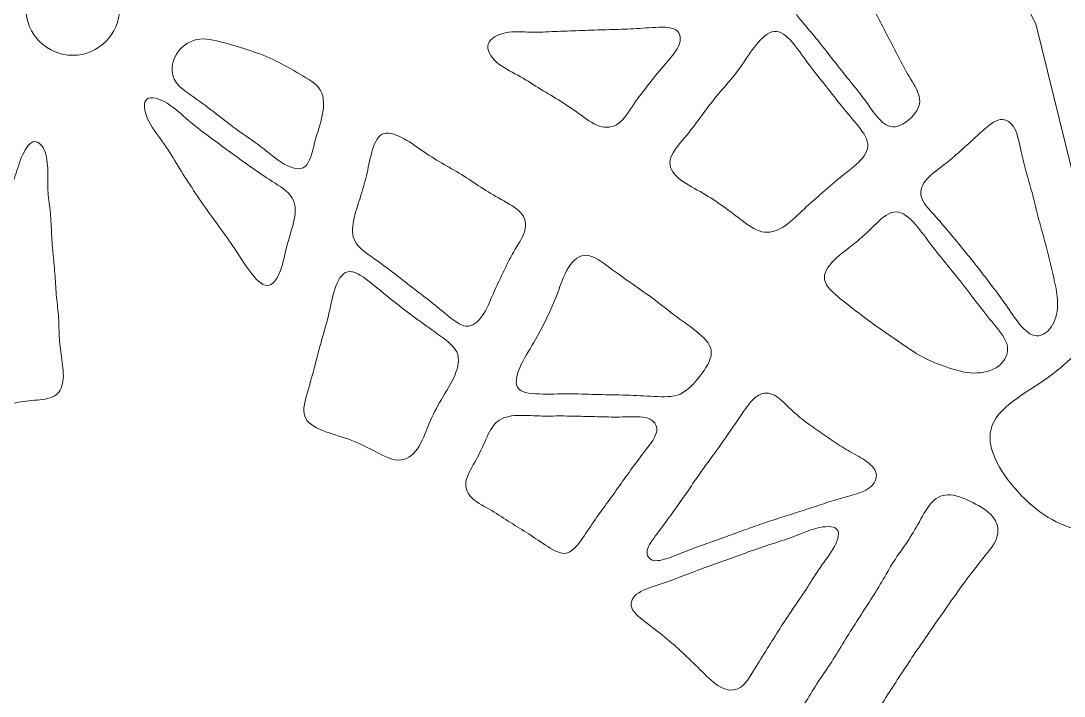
# Model space of a CAD drawing. Header units: inches. Extents: x 36 to 189, y -75 to 56.
# Drawn here: x 111.2 to 120.62, y -23.64 to -17.54 of the extents above; entities that cross this region are included whole.
import ezdxf

# ---------------------------------------------------------------- set-up
doc = ezdxf.new("R2010")
doc.units = ezdxf.units.IN
for name, color, linetype, lineweight in [('01_ORIGINAL_CAD', 7, 'CONTINUOUS', 20), ('10_EXTENSION_MASSES', 7, 'CONTINUOUS', 15), ('11_NODAL_COURTS', 7, 'CONTINUOUS', 15), ('15_NEIGHBOURHOOD_CIRCULATION', 7, 'CONTINUOUS', 13)]:
    doc.layers.add(name, color=color, linetype=linetype, lineweight=lineweight)

# ---------------------------------------------------------------- blocks, each defined once
blk = doc.blocks.new('OPTION_05_SAND_DOLLAR')
at = {"layer": '01_ORIGINAL_CAD'}
blk.add_lwpolyline([(53.6498, 30.945, -0.14301), (60.2429, 31.6303, -0.286424), (65.3601, 28.4306), (66.4807, 23.8898, -0.272091), (64.8996, 18.9541), (63.6613, 17.5325)], format="xyb", dxfattribs=at)
at = {"layer": '10_EXTENSION_MASSES'}
for points, knots in [([(63.1815, 28.5664), (63.1677, 28.6222), (63.1906, 28.6784), (63.2282, 28.7312), (63.2658, 28.784), (63.318, 28.8334), (63.365, 28.8911), (63.4119, 28.9489), (63.4537, 29.0151), (63.5009, 29.0412), (63.548, 29.0673), (63.6004, 29.0533), (63.6421, 29.01), (63.6837, 28.9666), (63.7146, 28.8938), (63.7467, 28.8292), (63.7787, 28.7645), (63.8119, 28.7079), (63.845, 28.6501), (63.8781, 28.5922), (63.911, 28.5331), (63.9432, 28.4734), (63.9753, 28.4137), (64.0067, 28.3534), (64.0378, 28.2934), (64.0688, 28.2333), (64.0995, 28.1734), (64.1309, 28.1138), (64.1622, 28.0541), (64.1943, 27.9947), (64.2304, 27.9339), (64.2666, 27.8731), (64.3067, 27.8111), (64.3123, 27.7521), (64.3178, 27.6931), (64.2886, 27.6372), (64.2411, 27.5888), (64.1935, 27.5404), (64.1274, 27.4995), (64.0711, 27.5007), (64.0148, 27.5019), (63.9683, 27.5453), (63.9251, 27.5972), (63.8819, 27.6492), (63.8421, 27.7098), (63.801, 27.7656), (63.7599, 27.8213), (63.7174, 27.8722), (63.6751, 27.9244), (63.6328, 27.9765), (63.5905, 28.0299), (63.5489, 28.0833), (63.5073, 28.1366), (63.4663, 28.19), (63.4244, 28.2426), (63.3824, 28.2953), (63.3396, 28.3474), (63.2928, 28.4012), (63.2461, 28.455), (63.1954, 28.5105), (63.1815, 28.5664)], [0, 0, 0, 0, 0.05, 0.05, 0.05, 0.1, 0.1, 0.1, 0.15, 0.15, 0.15, 0.2, 0.2, 0.2, 0.25, 0.25, 0.25, 0.3, 0.3, 0.3, 0.35, 0.35, 0.35, 0.4, 0.4, 0.4, 0.45, 0.45, 0.45, 0.5, 0.5, 0.5, 0.55, 0.55, 0.55, 0.6, 0.6, 0.6, 0.65, 0.65, 0.65, 0.7, 0.7, 0.7, 0.75, 0.75, 0.75, 0.8, 0.8, 0.8, 0.85, 0.85, 0.85, 0.9, 0.9, 0.9, 0.95, 0.95, 0.95, 1, 1, 1, 1]), ([(60.4937, 28.0851), (60.4394, 28.1338), (60.4028, 28.1981), (60.4184, 28.2484), (60.4341, 28.2987), (60.5021, 28.3351), (60.5754, 28.3498), (60.6487, 28.3646), (60.7273, 28.3577), (60.8022, 28.3561), (60.8771, 28.3545), (60.9483, 28.3582), (61.0205, 28.3614), (61.0927, 28.3646), (61.166, 28.3673), (61.2392, 28.3699), (61.3125, 28.3725), (61.3858, 28.3751), (61.4586, 28.3771), (61.5314, 28.379), (61.6037, 28.3802), (61.676, 28.3837), (61.7484, 28.3871), (61.8208, 28.3928), (61.9002, 28.3974), (61.9795, 28.402), (62.0659, 28.4055), (62.1116, 28.3774), (62.1573, 28.3494), (62.1623, 28.2897), (62.1356, 28.2291), (62.1088, 28.1685), (62.0503, 28.1069), (61.9997, 28.0487), (61.9491, 27.9906), (61.9066, 27.9358), (61.8632, 27.8806), (61.8198, 27.8253), (61.7755, 27.7696), (61.7328, 27.7065), (61.69, 27.6433), (61.6488, 27.5727), (61.5973, 27.5337), (61.5458, 27.4947), (61.484, 27.4873), (61.4213, 27.5082), (61.3586, 27.5291), (61.295, 27.5782), (61.2337, 27.6226), (61.1724, 27.6669), (61.1134, 27.7065), (61.0525, 27.7442), (60.9917, 27.7819), (60.9289, 27.8179), (60.8684, 27.8552), (60.8079, 27.8926), (60.7496, 27.9314), (60.6846, 27.9673), (60.6197, 28.0033), (60.5479, 28.0364), (60.4937, 28.0851)], [0, 0, 0, 0, 0.05, 0.05, 0.05, 0.1, 0.1, 0.1, 0.15, 0.15, 0.15, 0.2, 0.2, 0.2, 0.25, 0.25, 0.25, 0.3, 0.3, 0.3, 0.35, 0.35, 0.35, 0.4, 0.4, 0.4, 0.45, 0.45, 0.45, 0.5, 0.5, 0.5, 0.55, 0.55, 0.55, 0.6, 0.6, 0.6, 0.65, 0.65, 0.65, 0.7, 0.7, 0.7, 0.75, 0.75, 0.75, 0.8, 0.8, 0.8, 0.85, 0.85, 0.85, 0.9, 0.9, 0.9, 0.95, 0.95, 0.95, 1, 1, 1, 1]), ([(62.0594, 27.2006), (62.0696, 27.2597), (62.1235, 27.3212), (62.1733, 27.3811), (62.2232, 27.4409), (62.269, 27.4991), (62.3129, 27.558), (62.3567, 27.6169), (62.3986, 27.6766), (62.4448, 27.7342), (62.4909, 27.7918), (62.5413, 27.8474), (62.5884, 27.9037), (62.6355, 27.96), (62.6792, 28.017), (62.722, 28.0793), (62.7649, 28.1415), (62.8069, 28.2089), (62.8571, 28.2654), (62.9073, 28.3218), (62.9657, 28.3673), (63.0218, 28.3625), (63.0779, 28.3578), (63.1317, 28.3028), (63.1804, 28.2428), (63.2291, 28.1829), (63.2728, 28.1179), (63.3179, 28.0572), (63.363, 27.9965), (63.4097, 27.94), (63.4553, 27.8825), (63.501, 27.8249), (63.5456, 27.7662), (63.5926, 27.7081), (63.6395, 27.65), (63.6888, 27.5925), (63.7385, 27.532), (63.7881, 27.4714), (63.8383, 27.408), (63.8444, 27.3479), (63.8505, 27.2878), (63.8126, 27.2311), (63.7609, 27.1796), (63.7092, 27.1281), (63.6438, 27.0818), (63.584, 27.0347), (63.5242, 26.9875), (63.4701, 26.9394), (63.4157, 26.8911), (63.3612, 26.8429), (63.3065, 26.7944), (63.2513, 26.7422), (63.1961, 26.69), (63.1405, 26.6341), (63.0794, 26.5966), (63.0183, 26.5591), (62.9517, 26.5402), (62.887, 26.5548), (62.8223, 26.5695), (62.7595, 26.6178), (62.6984, 26.6644), (62.6373, 26.711), (62.578, 26.7558), (62.5181, 26.7978), (62.4582, 26.8397), (62.3978, 26.8788), (62.3308, 26.9167), (62.2637, 26.9546), (62.1899, 26.9914), (62.1363, 27.0381), (62.0827, 27.0848), (62.0492, 27.1415), (62.0594, 27.2006)], [0, 0, 0, 0, 0.041667, 0.041667, 0.041667, 0.083333, 0.083333, 0.083333, 0.125, 0.125, 0.125, 0.166667, 0.166667, 0.166667, 0.208333, 0.208333, 0.208333, 0.25, 0.25, 0.25, 0.291667, 0.291667, 0.291667, 0.333333, 0.333333, 0.333333, 0.375, 0.375, 0.375, 0.416667, 0.416667, 0.416667, 0.458333, 0.458333, 0.458333, 0.5, 0.5, 0.5, 0.541667, 0.541667, 0.541667, 0.583333, 0.583333, 0.583333, 0.625, 0.625, 0.625, 0.666667, 0.666667, 0.666667, 0.708333, 0.708333, 0.708333, 0.75, 0.75, 0.75, 0.791667, 0.791667, 0.791667, 0.833333, 0.833333, 0.833333, 0.875, 0.875, 0.875, 0.916667, 0.916667, 0.916667, 0.958333, 0.958333, 0.958333, 1, 1, 1, 1]), ([(57.5835, 27.9305), (57.5511, 27.9965), (57.5612, 28.0806), (57.6005, 28.1496), (57.6399, 28.2185), (57.7085, 28.2724), (57.7855, 28.2886), (57.8625, 28.3048), (57.9478, 28.2833), (58.0301, 28.261), (58.1125, 28.2386), (58.1918, 28.2154), (58.2698, 28.1893), (58.3478, 28.1632), (58.4244, 28.1342), (58.4984, 28.0983), (58.5724, 28.0623), (58.6438, 28.0195), (58.7177, 27.9767), (58.7917, 27.934), (58.8683, 27.8913), (58.9045, 27.8298), (58.9408, 27.7683), (58.9368, 27.6878), (58.9203, 27.6069), (58.9038, 27.5261), (58.8747, 27.4447), (58.8513, 27.3578), (58.828, 27.2709), (58.8104, 27.1784), (58.7653, 27.1418), (58.7202, 27.1053), (58.6476, 27.1248), (58.5763, 27.1656), (58.5051, 27.2064), (58.4352, 27.2687), (58.3665, 27.3217), (58.2978, 27.3747), (58.2302, 27.4184), (58.1636, 27.4661), (58.0969, 27.5137), (58.0312, 27.5653), (57.965, 27.6164), (57.8989, 27.6674), (57.8323, 27.7181), (57.7616, 27.7674), (57.6908, 27.8166), (57.616, 27.8645), (57.5835, 27.9305)], [0, 0, 0, 0, 0.0625, 0.0625, 0.0625, 0.125, 0.125, 0.125, 0.1875, 0.1875, 0.1875, 0.25, 0.25, 0.25, 0.3125, 0.3125, 0.3125, 0.375, 0.375, 0.375, 0.4375, 0.4375, 0.4375, 0.5, 0.5, 0.5, 0.5625, 0.5625, 0.5625, 0.625, 0.625, 0.625, 0.6875, 0.6875, 0.6875, 0.75, 0.75, 0.75, 0.8125, 0.8125, 0.8125, 0.875, 0.875, 0.875, 0.9375, 0.9375, 0.9375, 1, 1, 1, 1]), ([(57.3381, 27.7515), (57.3726, 27.7788), (57.4504, 27.7552), (57.5199, 27.7136), (57.5894, 27.6719), (57.6507, 27.6122), (57.7116, 27.5597), (57.7724, 27.5072), (57.8328, 27.4621), (57.8946, 27.4162), (57.9565, 27.3703), (58.0198, 27.3236), (58.0828, 27.2776), (58.1458, 27.2316), (58.2086, 27.1862), (58.2722, 27.1413), (58.3358, 27.0965), (58.4002, 27.0521), (58.4685, 27.0084), (58.5368, 26.9647), (58.6089, 26.9215), (58.6451, 26.8644), (58.6812, 26.8073), (58.6813, 26.7363), (58.6671, 26.6636), (58.653, 26.591), (58.6246, 26.5167), (58.6038, 26.4379), (58.583, 26.3592), (58.5698, 26.2759), (58.5423, 26.2031), (58.5149, 26.1303), (58.4731, 26.0681), (58.4233, 26.0682), (58.3735, 26.0684), (58.3156, 26.1309), (58.2657, 26.1974), (58.2159, 26.2639), (58.1742, 26.3343), (58.1307, 26.4001), (58.0871, 26.4659), (58.0417, 26.527), (57.9962, 26.5895), (57.9507, 26.652), (57.9051, 26.7158), (57.8603, 26.7798), (57.8155, 26.8439), (57.7714, 26.9082), (57.7287, 26.9736), (57.6859, 27.039), (57.6445, 27.1056), (57.6042, 27.1711), (57.5639, 27.2365), (57.5248, 27.3008), (57.4778, 27.3668), (57.4308, 27.4327), (57.376, 27.5005), (57.3441, 27.5733), (57.3123, 27.6462), (57.3036, 27.7242), (57.3381, 27.7515)], [0, 0, 0, 0, 0.05, 0.05, 0.05, 0.1, 0.1, 0.1, 0.15, 0.15, 0.15, 0.2, 0.2, 0.2, 0.25, 0.25, 0.25, 0.3, 0.3, 0.3, 0.35, 0.35, 0.35, 0.4, 0.4, 0.4, 0.45, 0.45, 0.45, 0.5, 0.5, 0.5, 0.55, 0.55, 0.55, 0.6, 0.6, 0.6, 0.65, 0.65, 0.65, 0.7, 0.7, 0.7, 0.75, 0.75, 0.75, 0.8, 0.8, 0.8, 0.85, 0.85, 0.85, 0.9, 0.9, 0.9, 0.95, 0.95, 0.95, 1, 1, 1, 1]), ([(64.3274, 26.8726), (64.3131, 26.9285), (64.337, 26.9836), (64.3805, 27.0324), (64.4241, 27.0811), (64.4873, 27.1235), (64.5437, 27.1671), (64.6001, 27.2107), (64.6495, 27.2556), (64.6995, 27.3006), (64.7495, 27.3456), (64.7999, 27.3907), (64.8543, 27.4405), (64.9087, 27.4904), (64.967, 27.5449), (65.0211, 27.5614), (65.0752, 27.5778), (65.1252, 27.5561), (65.1582, 27.5061), (65.1913, 27.4561), (65.2074, 27.3777), (65.2229, 27.306), (65.2385, 27.2342), (65.2534, 27.1691), (65.271, 27.104), (65.2887, 27.0388), (65.3091, 26.9737), (65.3269, 26.9079), (65.3447, 26.8421), (65.3599, 26.7756), (65.3768, 26.7096), (65.3937, 26.6435), (65.4123, 26.5777), (65.4304, 26.5117), (65.4485, 26.4458), (65.466, 26.3797), (65.4822, 26.3134), (65.4984, 26.2472), (65.5133, 26.1808), (65.528, 26.1149), (65.5426, 26.0491), (65.5569, 25.9839), (65.5578, 25.9145), (65.5586, 25.8451), (65.546, 25.7714), (65.5121, 25.7129), (65.4782, 25.6543), (65.4232, 25.6109), (65.3689, 25.6135), (65.3146, 25.6162), (65.2611, 25.6648), (65.2154, 25.7201), (65.1697, 25.7753), (65.1318, 25.8372), (65.0919, 25.8948), (65.052, 25.9525), (65.0102, 26.006), (64.9686, 26.0605), (64.9269, 26.115), (64.8854, 26.1705), (64.8428, 26.2251), (64.8001, 26.2797), (64.7562, 26.3334), (64.7128, 26.3869), (64.6693, 26.4403), (64.6262, 26.4936), (64.5819, 26.5463), (64.5376, 26.599), (64.4921, 26.6512), (64.4432, 26.7056), (64.3942, 26.7601), (64.3417, 26.8167), (64.3274, 26.8726)], [0, 0, 0, 0, 0.041667, 0.041667, 0.041667, 0.083333, 0.083333, 0.083333, 0.125, 0.125, 0.125, 0.166667, 0.166667, 0.166667, 0.208333, 0.208333, 0.208333, 0.25, 0.25, 0.25, 0.291667, 0.291667, 0.291667, 0.333333, 0.333333, 0.333333, 0.375, 0.375, 0.375, 0.416667, 0.416667, 0.416667, 0.458333, 0.458333, 0.458333, 0.5, 0.5, 0.5, 0.541667, 0.541667, 0.541667, 0.583333, 0.583333, 0.583333, 0.625, 0.625, 0.625, 0.666667, 0.666667, 0.666667, 0.708333, 0.708333, 0.708333, 0.75, 0.75, 0.75, 0.791667, 0.791667, 0.791667, 0.833333, 0.833333, 0.833333, 0.875, 0.875, 0.875, 0.916667, 0.916667, 0.916667, 0.958333, 0.958333, 0.958333, 1, 1, 1, 1]), ([(59.217, 26.4662), (59.1875, 26.5204), (59.1899, 26.5859), (59.2029, 26.6536), (59.216, 26.7213), (59.2399, 26.7912), (59.2615, 26.8586), (59.2831, 26.9261), (59.3024, 26.991), (59.3186, 27.0597), (59.3349, 27.1283), (59.3479, 27.2007), (59.3675, 27.2711), (59.387, 27.3415), (59.413, 27.4099), (59.4596, 27.434), (59.5061, 27.4582), (59.5731, 27.4381), (59.6368, 27.4055), (59.7006, 27.3729), (59.7611, 27.3278), (59.8203, 27.2871), (59.8795, 27.2464), (59.9374, 27.21), (59.9969, 27.175), (60.0565, 27.1399), (60.1178, 27.1061), (60.1774, 27.0695), (60.237, 27.0329), (60.2949, 26.9935), (60.353, 26.9556), (60.4111, 26.9178), (60.4694, 26.8815), (60.5338, 26.8455), (60.5981, 26.8095), (60.6685, 26.7738), (60.7101, 26.7273), (60.7517, 26.6807), (60.7647, 26.6233), (60.7482, 26.5621), (60.7317, 26.501), (60.6859, 26.436), (60.6481, 26.3719), (60.6103, 26.3078), (60.5805, 26.2446), (60.5507, 26.1823), (60.5208, 26.1199), (60.4909, 26.0585), (60.4617, 25.9912), (60.4325, 25.9238), (60.4041, 25.8506), (60.3649, 25.7942), (60.3257, 25.7378), (60.2757, 25.6982), (60.2201, 25.7027), (60.1645, 25.7072), (60.1033, 25.7559), (60.0452, 25.8034), (59.9872, 25.851), (59.9322, 25.8974), (59.8766, 25.9414), (59.8209, 25.9855), (59.7646, 26.027), (59.7089, 26.0698), (59.6532, 26.1126), (59.5981, 26.1565), (59.5416, 26.1995), (59.485, 26.2425), (59.4269, 26.2844), (59.3673, 26.3268), (59.3076, 26.3692), (59.2464, 26.412), (59.217, 26.4662)], [0, 0, 0, 0, 0.041667, 0.041667, 0.041667, 0.083333, 0.083333, 0.083333, 0.125, 0.125, 0.125, 0.166667, 0.166667, 0.166667, 0.208333, 0.208333, 0.208333, 0.25, 0.25, 0.25, 0.291667, 0.291667, 0.291667, 0.333333, 0.333333, 0.333333, 0.375, 0.375, 0.375, 0.416667, 0.416667, 0.416667, 0.458333, 0.458333, 0.458333, 0.5, 0.5, 0.5, 0.541667, 0.541667, 0.541667, 0.583333, 0.583333, 0.583333, 0.625, 0.625, 0.625, 0.666667, 0.666667, 0.666667, 0.708333, 0.708333, 0.708333, 0.75, 0.75, 0.75, 0.791667, 0.791667, 0.791667, 0.833333, 0.833333, 0.833333, 0.875, 0.875, 0.875, 0.916667, 0.916667, 0.916667, 0.958333, 0.958333, 0.958333, 1, 1, 1, 1]), ([(55.5824, 24.9016), (55.5372, 24.9176), (55.5157, 24.9654), (55.5176, 25.0235), (55.5194, 25.0816), (55.5447, 25.1499), (55.566, 25.2143), (55.5873, 25.2787), (55.6048, 25.3391), (55.6217, 25.3999), (55.6386, 25.4607), (55.6549, 25.5219), (55.6717, 25.5833), (55.6884, 25.6447), (55.7054, 25.7063), (55.7225, 25.7678), (55.7395, 25.8293), (55.7566, 25.8907), (55.7748, 25.9517), (55.793, 26.0128), (55.8124, 26.0735), (55.8321, 26.1341), (55.8518, 26.1947), (55.8719, 26.2552), (55.8916, 26.3158), (55.9114, 26.3764), (55.9309, 26.4371), (55.9507, 26.4977), (55.9705, 26.5583), (55.9905, 26.6188), (56.0117, 26.6791), (56.0329, 26.7393), (56.0551, 26.7992), (56.0774, 26.8582), (56.0996, 26.9173), (56.1218, 26.9754), (56.1419, 27.0371), (56.1621, 27.0988), (56.1801, 27.164), (56.2066, 27.2269), (56.2332, 27.2898), (56.2683, 27.3504), (56.3065, 27.3645), (56.3447, 27.3786), (56.3861, 27.3461), (56.4101, 27.2934), (56.4341, 27.2407), (56.4407, 27.1677), (56.4426, 27.0998), (56.4446, 27.0319), (56.4419, 26.969), (56.4456, 26.9067), (56.4494, 26.8444), (56.4596, 26.7828), (56.4657, 26.7201), (56.4718, 26.6575), (56.4738, 26.5939), (56.4773, 26.5307), (56.4808, 26.4675), (56.4859, 26.4047), (56.4916, 26.3421), (56.4974, 26.2794), (56.5038, 26.2168), (56.5084, 26.1539), (56.513, 26.091), (56.5157, 26.0278), (56.5215, 25.965), (56.5273, 25.9023), (56.5362, 25.8401), (56.5401, 25.7771), (56.544, 25.7142), (56.543, 25.6505), (56.5474, 25.5882), (56.5518, 25.5258), (56.5615, 25.4647), (56.5705, 25.3993), (56.5795, 25.334), (56.5879, 25.2644), (56.5798, 25.205), (56.5717, 25.1457), (56.5471, 25.0967), (56.5009, 25.0701), (56.4547, 25.0434), (56.3868, 25.0391), (56.3214, 25.0326), (56.2559, 25.0261), (56.1928, 25.0175), (56.1312, 25.0074), (56.0696, 24.9973), (56.0096, 24.9858), (55.9489, 24.9706), (55.8882, 24.9553), (55.8267, 24.9362), (55.7616, 24.9188), (55.6964, 24.9014), (55.6276, 24.8856), (55.5824, 24.9016)], [0, 0, 0, 0, 0.03125, 0.03125, 0.03125, 0.0625, 0.0625, 0.0625, 0.09375, 0.09375, 0.09375, 0.125, 0.125, 0.125, 0.15625, 0.15625, 0.15625, 0.1875, 0.1875, 0.1875, 0.21875, 0.21875, 0.21875, 0.25, 0.25, 0.25, 0.28125, 0.28125, 0.28125, 0.3125, 0.3125, 0.3125, 0.34375, 0.34375, 0.34375, 0.375, 0.375, 0.375, 0.40625, 0.40625, 0.40625, 0.4375, 0.4375, 0.4375, 0.46875, 0.46875, 0.46875, 0.5, 0.5, 0.5, 0.53125, 0.53125, 0.53125, 0.5625, 0.5625, 0.5625, 0.59375, 0.59375, 0.59375, 0.625, 0.625, 0.625, 0.65625, 0.65625, 0.65625, 0.6875, 0.6875, 0.6875, 0.71875, 0.71875, 0.71875, 0.75, 0.75, 0.75, 0.78125, 0.78125, 0.78125, 0.8125, 0.8125, 0.8125, 0.84375, 0.84375, 0.84375, 0.875, 0.875, 0.875, 0.90625, 0.90625, 0.90625, 0.9375, 0.9375, 0.9375, 0.96875, 0.96875, 0.96875, 1, 1, 1, 1]), ([(63.4546, 26.1199), (63.443, 26.179), (63.4839, 26.2414), (63.5388, 26.2961), (63.5936, 26.3508), (63.6625, 26.3977), (63.7245, 26.4478), (63.7865, 26.4979), (63.8416, 26.5512), (63.8999, 26.6075), (63.9583, 26.6639), (64.0199, 26.7232), (64.0803, 26.732), (64.1407, 26.7408), (64.1999, 26.699), (64.2535, 26.6429), (64.3071, 26.5869), (64.3551, 26.5165), (64.4034, 26.4521), (64.4517, 26.3878), (64.5004, 26.3294), (64.5492, 26.2695), (64.5981, 26.2097), (64.6472, 26.1483), (64.6954, 26.0869), (64.7436, 26.0255), (64.7909, 25.964), (64.8384, 25.9025), (64.8859, 25.841), (64.9337, 25.7794), (64.9855, 25.7159), (65.0372, 25.6524), (65.093, 25.5869), (65.1046, 25.5202), (65.1162, 25.4535), (65.0836, 25.3857), (65.0251, 25.3416), (64.9667, 25.2976), (64.8824, 25.2774), (64.8026, 25.2787), (64.7228, 25.28), (64.6474, 25.3028), (64.5733, 25.3272), (64.4992, 25.3516), (64.4263, 25.3777), (64.3579, 25.413), (64.2895, 25.4484), (64.2256, 25.4931), (64.161, 25.5372), (64.0964, 25.5813), (64.031, 25.6248), (63.9676, 25.6693), (63.9043, 25.7139), (63.8429, 25.7594), (63.781, 25.8062), (63.7191, 25.853), (63.6567, 25.9011), (63.5934, 25.953), (63.5302, 26.005), (63.4662, 26.0608), (63.4546, 26.1199)], [0, 0, 0, 0, 0.05, 0.05, 0.05, 0.1, 0.1, 0.1, 0.15, 0.15, 0.15, 0.2, 0.2, 0.2, 0.25, 0.25, 0.25, 0.3, 0.3, 0.3, 0.35, 0.35, 0.35, 0.4, 0.4, 0.4, 0.45, 0.45, 0.45, 0.5, 0.5, 0.5, 0.55, 0.55, 0.55, 0.6, 0.6, 0.6, 0.65, 0.65, 0.65, 0.7, 0.7, 0.7, 0.75, 0.75, 0.75, 0.8, 0.8, 0.8, 0.85, 0.85, 0.85, 0.9, 0.9, 0.9, 0.95, 0.95, 0.95, 1, 1, 1, 1]), ([(62.1508, 25.0894), (62.0819, 25.06), (61.9993, 25.0634), (61.9157, 25.0677), (61.8321, 25.0719), (61.7475, 25.077), (61.6638, 25.0797), (61.5802, 25.0823), (61.4975, 25.0826), (61.4156, 25.0847), (61.3336, 25.0868), (61.2522, 25.0907), (61.1687, 25.0911), (61.0852, 25.0914), (60.9994, 25.0883), (60.9109, 25.0893), (60.8224, 25.0902), (60.7311, 25.0952), (60.6934, 25.1354), (60.6556, 25.1757), (60.6713, 25.2511), (60.7038, 25.3273), (60.7362, 25.4034), (60.7854, 25.4802), (60.8287, 25.5543), (60.872, 25.6283), (60.9093, 25.6996), (60.9445, 25.7719), (60.9797, 25.8442), (61.0127, 25.9175), (61.0432, 25.9979), (61.0738, 26.0783), (61.1018, 26.1659), (61.144, 26.2329), (61.1863, 26.3), (61.2429, 26.3466), (61.308, 26.3416), (61.3731, 26.3366), (61.4468, 26.2801), (61.5174, 26.2277), (61.5881, 26.1753), (61.6558, 26.1271), (61.7233, 26.08), (61.7908, 26.0329), (61.8581, 25.987), (61.9227, 25.9383), (61.9873, 25.8897), (62.0492, 25.8385), (62.1169, 25.7883), (62.1846, 25.7382), (62.2581, 25.6892), (62.32, 25.6362), (62.3819, 25.5832), (62.4323, 25.5264), (62.432, 25.4603), (62.4317, 25.3942), (62.3807, 25.3189), (62.3277, 25.25), (62.2747, 25.1812), (62.2196, 25.1189), (62.1508, 25.0894)], [0, 0, 0, 0, 0.05, 0.05, 0.05, 0.1, 0.1, 0.1, 0.15, 0.15, 0.15, 0.2, 0.2, 0.2, 0.25, 0.25, 0.25, 0.3, 0.3, 0.3, 0.35, 0.35, 0.35, 0.4, 0.4, 0.4, 0.45, 0.45, 0.45, 0.5, 0.5, 0.5, 0.55, 0.55, 0.55, 0.6, 0.6, 0.6, 0.65, 0.65, 0.65, 0.7, 0.7, 0.7, 0.75, 0.75, 0.75, 0.8, 0.8, 0.8, 0.85, 0.85, 0.85, 0.9, 0.9, 0.9, 0.95, 0.95, 0.95, 1, 1, 1, 1]), ([(58.7615, 24.8895), (58.7409, 24.9503), (58.7661, 25.0333), (58.7896, 25.1143), (58.8131, 25.1953), (58.835, 25.2744), (58.8556, 25.3527), (58.8762, 25.431), (58.8956, 25.5084), (58.9171, 25.5846), (58.9385, 25.6608), (58.962, 25.7357), (58.981, 25.8181), (59, 25.9004), (59.0144, 25.9902), (59.0426, 26.0638), (59.0708, 26.1375), (59.1128, 26.195), (59.1706, 26.1953), (59.2284, 26.1956), (59.3019, 26.1385), (59.3706, 26.0835), (59.4393, 26.0284), (59.5032, 25.9753), (59.5669, 25.9246), (59.6306, 25.8739), (59.6942, 25.8256), (59.7594, 25.7772), (59.8246, 25.7289), (59.8915, 25.6804), (59.9616, 25.631), (60.0316, 25.5817), (60.1048, 25.5314), (60.1338, 25.469), (60.1629, 25.4065), (60.1478, 25.3319), (60.1164, 25.2579), (60.0849, 25.1839), (60.0372, 25.1106), (59.9953, 25.0395), (59.9534, 24.9684), (59.9173, 24.8997), (59.8847, 24.8221), (59.852, 24.7444), (59.8228, 24.658), (59.7785, 24.5948), (59.7343, 24.5316), (59.675, 24.4915), (59.6056, 24.4936), (59.5363, 24.4957), (59.4568, 24.5398), (59.3819, 24.5792), (59.307, 24.6185), (59.2368, 24.6531), (59.1597, 24.681), (59.0826, 24.709), (58.9987, 24.7303), (58.9235, 24.7603), (58.8484, 24.7903), (58.7821, 24.8288), (58.7615, 24.8895)], [0, 0, 0, 0, 0.05, 0.05, 0.05, 0.1, 0.1, 0.1, 0.15, 0.15, 0.15, 0.2, 0.2, 0.2, 0.25, 0.25, 0.25, 0.3, 0.3, 0.3, 0.35, 0.35, 0.35, 0.4, 0.4, 0.4, 0.45, 0.45, 0.45, 0.5, 0.5, 0.5, 0.55, 0.55, 0.55, 0.6, 0.6, 0.6, 0.65, 0.65, 0.65, 0.7, 0.7, 0.7, 0.75, 0.75, 0.75, 0.8, 0.8, 0.8, 0.85, 0.85, 0.85, 0.9, 0.9, 0.9, 0.95, 0.95, 0.95, 1, 1, 1, 1]), ([(61.8537, 23.6773), (61.8621, 23.7221), (61.9029, 23.7746), (61.94, 23.824), (61.9771, 23.8735), (62.0105, 23.9199), (62.0438, 23.9656), (62.0771, 24.0113), (62.1103, 24.0563), (62.1429, 24.1025), (62.1756, 24.1488), (62.2076, 24.1961), (62.2397, 24.2434), (62.2717, 24.2906), (62.3037, 24.3377), (62.3368, 24.3839), (62.3698, 24.4302), (62.4039, 24.4756), (62.4374, 24.5215), (62.471, 24.5674), (62.504, 24.6138), (62.5366, 24.6598), (62.5692, 24.7059), (62.6014, 24.7516), (62.6331, 24.7979), (62.6647, 24.8443), (62.6959, 24.8914), (62.73, 24.9405), (62.7642, 24.9896), (62.8015, 25.0407), (62.8448, 25.0697), (62.8881, 25.0987), (62.9374, 25.1055), (62.9843, 25.0865), (63.0313, 25.0676), (63.0759, 25.0228), (63.1192, 24.9811), (63.1626, 24.9394), (63.2046, 24.9007), (63.2487, 24.8652), (63.2927, 24.8297), (63.3386, 24.7974), (63.3849, 24.7651), (63.4311, 24.7329), (63.4777, 24.7006), (63.5242, 24.6691), (63.5708, 24.6376), (63.6173, 24.6069), (63.6671, 24.5786), (63.7169, 24.5503), (63.7699, 24.5244), (63.8184, 24.4914), (63.8668, 24.4584), (63.9106, 24.4183), (63.9202, 24.3734), (63.9298, 24.3285), (63.9052, 24.2788), (63.8628, 24.2451), (63.8205, 24.2113), (63.7603, 24.1935), (63.7029, 24.177), (63.6455, 24.1604), (63.5908, 24.1451), (63.5365, 24.1284), (63.4822, 24.1116), (63.4284, 24.0935), (63.3742, 24.0757), (63.32, 24.0578), (63.2655, 24.0403), (63.2111, 24.0229), (63.1566, 24.0055), (63.1022, 23.9882), (63.0478, 23.9706), (62.9934, 23.9531), (62.9391, 23.9354), (62.8851, 23.9168), (62.8311, 23.8983), (62.7774, 23.8789), (62.7237, 23.8595), (62.67, 23.84), (62.6163, 23.8204), (62.5625, 23.8009), (62.5087, 23.7814), (62.4548, 23.7619), (62.4012, 23.743), (62.3476, 23.7242), (62.2945, 23.7058), (62.2412, 23.6853), (62.188, 23.6647), (62.1347, 23.6419), (62.0767, 23.6203), (62.0187, 23.5987), (61.9558, 23.5783), (61.9125, 23.5867), (61.8691, 23.5951), (61.8452, 23.6324), (61.8537, 23.6773)], [0, 0, 0, 0, 0.03125, 0.03125, 0.03125, 0.0625, 0.0625, 0.0625, 0.09375, 0.09375, 0.09375, 0.125, 0.125, 0.125, 0.15625, 0.15625, 0.15625, 0.1875, 0.1875, 0.1875, 0.21875, 0.21875, 0.21875, 0.25, 0.25, 0.25, 0.28125, 0.28125, 0.28125, 0.3125, 0.3125, 0.3125, 0.34375, 0.34375, 0.34375, 0.375, 0.375, 0.375, 0.40625, 0.40625, 0.40625, 0.4375, 0.4375, 0.4375, 0.46875, 0.46875, 0.46875, 0.5, 0.5, 0.5, 0.53125, 0.53125, 0.53125, 0.5625, 0.5625, 0.5625, 0.59375, 0.59375, 0.59375, 0.625, 0.625, 0.625, 0.65625, 0.65625, 0.65625, 0.6875, 0.6875, 0.6875, 0.71875, 0.71875, 0.71875, 0.75, 0.75, 0.75, 0.78125, 0.78125, 0.78125, 0.8125, 0.8125, 0.8125, 0.84375, 0.84375, 0.84375, 0.875, 0.875, 0.875, 0.90625, 0.90625, 0.90625, 0.9375, 0.9375, 0.9375, 0.96875, 0.96875, 0.96875, 1, 1, 1, 1]), ([(60.2786, 24.1447), (60.2333, 24.1861), (60.209, 24.2372), (60.2164, 24.2937), (60.2239, 24.3503), (60.2629, 24.4124), (60.2966, 24.4733), (60.3303, 24.5342), (60.3587, 24.5939), (60.3866, 24.6563), (60.4146, 24.7186), (60.4421, 24.7837), (60.4852, 24.8259), (60.5283, 24.8682), (60.5871, 24.8877), (60.6516, 24.8942), (60.7161, 24.9008), (60.7864, 24.8943), (60.8545, 24.8919), (60.9226, 24.8895), (60.9885, 24.891), (61.0549, 24.8913), (61.1213, 24.8915), (61.1882, 24.8905), (61.2548, 24.8887), (61.3214, 24.887), (61.3878, 24.8846), (61.4536, 24.8831), (61.5194, 24.8816), (61.5846, 24.881), (61.6561, 24.883), (61.7277, 24.885), (61.8056, 24.8896), (61.8604, 24.8702), (61.9152, 24.8509), (61.9469, 24.8076), (61.939, 24.7551), (61.9311, 24.7026), (61.8838, 24.641), (61.8402, 24.5842), (61.7967, 24.5273), (61.7568, 24.4752), (61.718, 24.4223), (61.6792, 24.3693), (61.6415, 24.3155), (61.6031, 24.2615), (61.5648, 24.2075), (61.526, 24.1533), (61.4871, 24.1001), (61.4483, 24.0469), (61.4094, 23.9947), (61.3714, 23.9391), (61.3334, 23.8835), (61.2964, 23.8245), (61.2566, 23.7693), (61.2169, 23.7141), (61.1743, 23.6627), (61.1235, 23.6531), (61.0726, 23.6435), (61.0135, 23.6757), (60.9558, 23.7122), (60.8981, 23.7488), (60.842, 23.7897), (60.7857, 23.8262), (60.7295, 23.8626), (60.6732, 23.8945), (60.6184, 23.9294), (60.5636, 23.9643), (60.5103, 24.0021), (60.4504, 24.0369), (60.3905, 24.0717), (60.324, 24.1034), (60.2786, 24.1447)], [0, 0, 0, 0, 0.041667, 0.041667, 0.041667, 0.083333, 0.083333, 0.083333, 0.125, 0.125, 0.125, 0.166667, 0.166667, 0.166667, 0.208333, 0.208333, 0.208333, 0.25, 0.25, 0.25, 0.291667, 0.291667, 0.291667, 0.333333, 0.333333, 0.333333, 0.375, 0.375, 0.375, 0.416667, 0.416667, 0.416667, 0.458333, 0.458333, 0.458333, 0.5, 0.5, 0.5, 0.541667, 0.541667, 0.541667, 0.583333, 0.583333, 0.583333, 0.625, 0.625, 0.625, 0.666667, 0.666667, 0.666667, 0.708333, 0.708333, 0.708333, 0.75, 0.75, 0.75, 0.791667, 0.791667, 0.791667, 0.833333, 0.833333, 0.833333, 0.875, 0.875, 0.875, 0.916667, 0.916667, 0.916667, 0.958333, 0.958333, 0.958333, 1, 1, 1, 1]), ([(63.1557, 21.7723), (63.115, 21.8331), (63.0853, 21.8909), (63.0886, 21.9512), (63.0918, 22.0114), (63.128, 22.0741), (63.1673, 22.1351), (63.2066, 22.1962), (63.249, 22.2556), (63.2878, 22.3157), (63.3265, 22.3759), (63.3614, 22.4368), (63.3997, 22.4963), (63.438, 22.5558), (63.4797, 22.614), (63.5186, 22.6736), (63.5575, 22.7332), (63.5938, 22.7941), (63.6307, 22.8546), (63.6677, 22.915), (63.7053, 22.975), (63.7435, 23.0346), (63.7818, 23.0942), (63.8207, 23.1536), (63.859, 23.2133), (63.8974, 23.2731), (63.935, 23.3334), (63.9708, 23.3946), (64.0067, 23.4559), (64.0406, 23.5181), (64.0788, 23.5779), (64.117, 23.6376), (64.1594, 23.6947), (64.1989, 23.7535), (64.2384, 23.8122), (64.2749, 23.8726), (64.3109, 23.9371), (64.3469, 24.0015), (64.3824, 24.0702), (64.4275, 24.1158), (64.4726, 24.1613), (64.5272, 24.1838), (64.5899, 24.1795), (64.6525, 24.1753), (64.7231, 24.1442), (64.7921, 24.1092), (64.8612, 24.0741), (64.9286, 24.035), (64.9708, 23.9839), (65.0129, 23.9328), (65.0296, 23.8698), (65.0137, 23.8083), (64.9978, 23.7469), (64.9493, 23.687), (64.9025, 23.6288), (64.8557, 23.5706), (64.8108, 23.514), (64.7675, 23.4569), (64.7243, 23.3998), (64.6828, 23.3422), (64.6414, 23.284), (64.6, 23.2259), (64.5588, 23.1672), (64.5178, 23.1084), (64.4769, 23.0496), (64.4362, 22.9907), (64.3954, 22.9318), (64.3546, 22.873), (64.3137, 22.8142), (64.2735, 22.755), (64.2333, 22.6957), (64.1938, 22.636), (64.1547, 22.576), (64.1157, 22.5161), (64.0769, 22.4559), (64.038, 22.3957), (63.9991, 22.3356), (63.96, 22.2755), (63.9215, 22.2151), (63.883, 22.1546), (63.845, 22.0938), (63.8076, 22.0336), (63.7701, 21.9733), (63.7332, 21.9136), (63.6974, 21.8499), (63.6616, 21.7861), (63.6269, 21.7182), (63.5875, 21.6549), (63.5481, 21.5915), (63.504, 21.5328), (63.4552, 21.5218), (63.4065, 21.5108), (63.3531, 21.5474), (63.3006, 21.5976), (63.2481, 21.6478), (63.1964, 21.7115), (63.1557, 21.7723)], [0, 0, 0, 0, 0.03125, 0.03125, 0.03125, 0.0625, 0.0625, 0.0625, 0.09375, 0.09375, 0.09375, 0.125, 0.125, 0.125, 0.15625, 0.15625, 0.15625, 0.1875, 0.1875, 0.1875, 0.21875, 0.21875, 0.21875, 0.25, 0.25, 0.25, 0.28125, 0.28125, 0.28125, 0.3125, 0.3125, 0.3125, 0.34375, 0.34375, 0.34375, 0.375, 0.375, 0.375, 0.40625, 0.40625, 0.40625, 0.4375, 0.4375, 0.4375, 0.46875, 0.46875, 0.46875, 0.5, 0.5, 0.5, 0.53125, 0.53125, 0.53125, 0.5625, 0.5625, 0.5625, 0.59375, 0.59375, 0.59375, 0.625, 0.625, 0.625, 0.65625, 0.65625, 0.65625, 0.6875, 0.6875, 0.6875, 0.71875, 0.71875, 0.71875, 0.75, 0.75, 0.75, 0.78125, 0.78125, 0.78125, 0.8125, 0.8125, 0.8125, 0.84375, 0.84375, 0.84375, 0.875, 0.875, 0.875, 0.90625, 0.90625, 0.90625, 0.9375, 0.9375, 0.9375, 0.96875, 0.96875, 0.96875, 1, 1, 1, 1]), ([(61.7143, 23.1586), (61.6942, 23.2083), (61.7201, 23.2572), (61.7735, 23.293), (61.8269, 23.3289), (61.9078, 23.3518), (61.9806, 23.3761), (62.0535, 23.4004), (62.1184, 23.426), (62.1844, 23.4513), (62.2504, 23.4766), (62.3175, 23.5016), (62.385, 23.5262), (62.4524, 23.5507), (62.5202, 23.5749), (62.5877, 23.5993), (62.6553, 23.6238), (62.7227, 23.6486), (62.7905, 23.6726), (62.8583, 23.6965), (62.9266, 23.7195), (62.9938, 23.7414), (63.0611, 23.7633), (63.1273, 23.7841), (63.1971, 23.811), (63.2669, 23.8378), (63.3402, 23.8706), (63.4115, 23.8849), (63.4828, 23.8993), (63.552, 23.8954), (63.5731, 23.8588), (63.5941, 23.8222), (63.5669, 23.7529), (63.529, 23.6886), (63.4911, 23.6242), (63.4425, 23.5646), (63.4013, 23.5049), (63.36, 23.4453), (63.3261, 23.3855), (63.2883, 23.3263), (63.2505, 23.2671), (63.2087, 23.2085), (63.168, 23.1492), (63.1272, 23.09), (63.0875, 23.0301), (63.0494, 22.9705), (63.0113, 22.9108), (62.9749, 22.8512), (62.9374, 22.7914), (62.8999, 22.7315), (62.8613, 22.6712), (62.822, 22.6063), (62.7827, 22.5414), (62.7428, 22.4719), (62.6915, 22.4396), (62.6402, 22.4074), (62.5776, 22.4125), (62.5182, 22.4433), (62.4589, 22.4742), (62.4027, 22.5308), (62.3492, 22.5837), (62.2956, 22.6367), (62.2447, 22.6859), (62.1931, 22.7345), (62.1415, 22.783), (62.0893, 22.8308), (62.0348, 22.8761), (61.9803, 22.9215), (61.9234, 22.9644), (61.8619, 23.0112), (61.8004, 23.0581), (61.7344, 23.1088), (61.7143, 23.1586)], [0, 0, 0, 0, 0.041667, 0.041667, 0.041667, 0.083333, 0.083333, 0.083333, 0.125, 0.125, 0.125, 0.166667, 0.166667, 0.166667, 0.208333, 0.208333, 0.208333, 0.25, 0.25, 0.25, 0.291667, 0.291667, 0.291667, 0.333333, 0.333333, 0.333333, 0.375, 0.375, 0.375, 0.416667, 0.416667, 0.416667, 0.458333, 0.458333, 0.458333, 0.5, 0.5, 0.5, 0.541667, 0.541667, 0.541667, 0.583333, 0.583333, 0.583333, 0.625, 0.625, 0.625, 0.666667, 0.666667, 0.666667, 0.708333, 0.708333, 0.708333, 0.75, 0.75, 0.75, 0.791667, 0.791667, 0.791667, 0.833333, 0.833333, 0.833333, 0.875, 0.875, 0.875, 0.916667, 0.916667, 0.916667, 0.958333, 0.958333, 0.958333, 1, 1, 1, 1])]:
    blk.add_open_spline(points, degree=3, knots=knots, dxfattribs=at)
at = {"layer": '11_NODAL_COURTS'}
blk.add_circle((56.6682, 28.5695), 0.4227, dxfattribs=at)
at = {"layer": '15_NEIGHBOURHOOD_CIRCULATION'}
blk.add_open_spline([(66.0299, 25.7167), (65.8085, 25.562), (65.7035, 25.4101), (65.5113, 25.2675), (65.3192, 25.1249), (65.0399, 24.9915), (64.968, 24.8078), (64.8961, 24.6241), (65.0316, 24.3901), (65.1982, 24.2082), (65.3647, 24.0262), (65.5623, 23.8963), (65.7854, 23.8538), (66.0084, 23.8114), (66.2568, 23.8564), (66.4839, 23.8758)], degree=3, knots=[0, 0, 0, 0, 0.2, 0.2, 0.2, 0.4, 0.4, 0.4, 0.6, 0.6, 0.6, 0.8, 0.8, 0.8, 1, 1, 1, 1], dxfattribs=at)

msp = doc.modelspace()

# ---------------------------------------------------------------- block references
msp.add_blockref('OPTION_05_SAND_DOLLAR', (55, -46))

doc.saveas('drawing.dxf')
